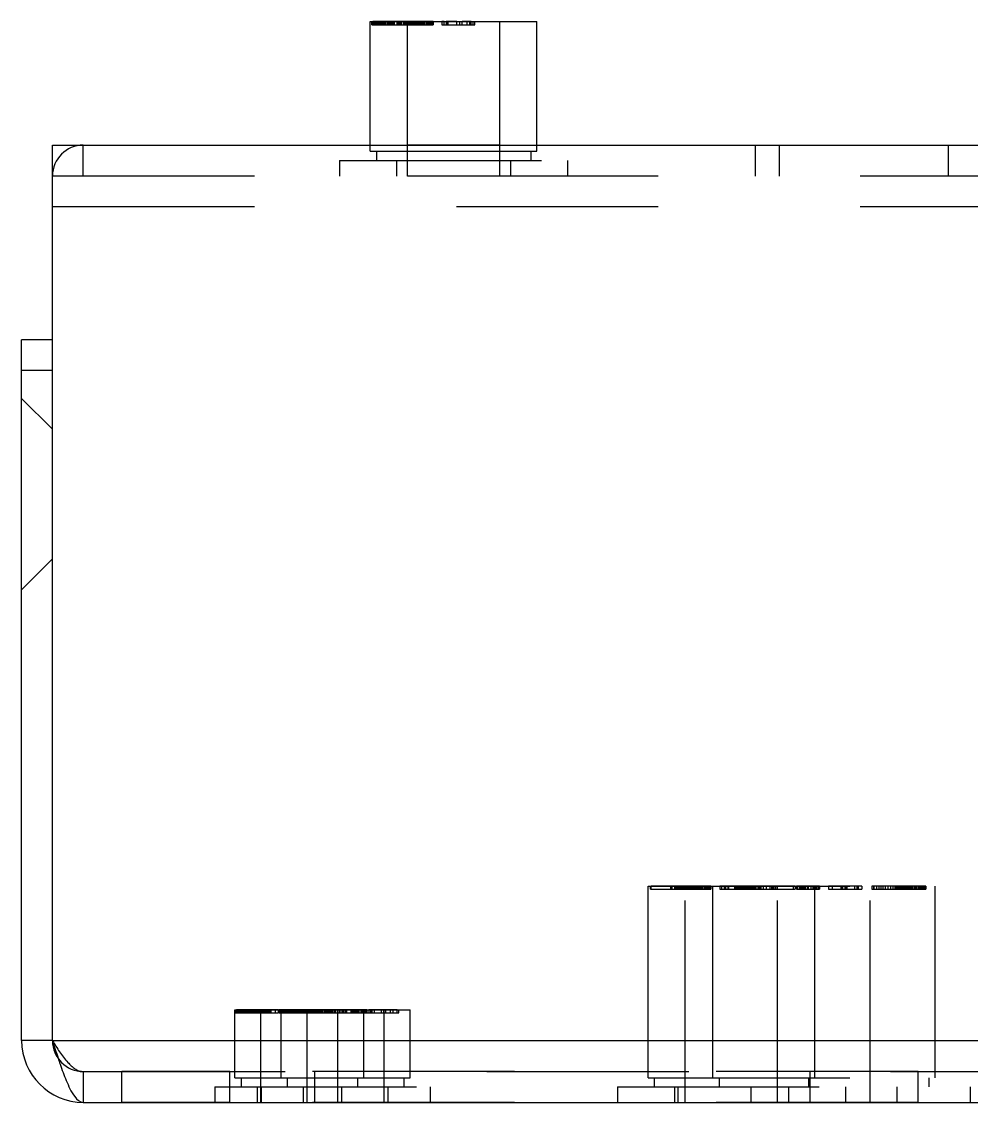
# Model space of a CAD drawing. Header units: millimetres. Extents: x 1262 to 3787, y 0 to 841.
# Drawn here: x 2748.21 to 2778.99, y 627.16 to 662.16 of the extents above; entities that cross this region are included whole.
import ezdxf

# ---------------------------------------------------------------- set-up
doc = ezdxf.new("R2010")
doc.units = ezdxf.units.MM
doc.header["$LTSCALE"] = 65.395
doc.linetypes.add('HIDDEN', pattern=[0.2, 0.1, -0.1])
doc.layers.get('0').update_dxf_attribs({"linetype": 'CONTINUOUS'})
doc.layers.add('02___PRT_ALL_AXES', color=7, linetype='CONTINUOUS')
doc.layers.add('DEFAULT_2', color=8, linetype='HIDDEN')

msp = doc.modelspace()

# ---------------------------------------------------------------- linework, layer by layer
at = {"color": 7, "linetype": 'Continuous'}
for p, q in [((2759.51, 658.158), (2759.51, 662.158)), ((2764.91, 658.158), (2764.91, 662.158)), ((2749.21, 657.158), (2749.21, 658.158)), ((2749.21, 651.858), (2748.21, 651.858)), ((2749.21, 650.858), (2748.21, 650.858)), ((2749.21, 629.158), (2748.21, 629.158))]:
    msp.add_line(p, q, dxfattribs=at)
at = {"color": 3, "linetype": 'Continuous'}
for p, q in [((2749.21, 658.158), (3161.21, 658.158)), ((2749.21, 629.158), (2749.21, 657.158)), ((2748.21, 629.158), (2748.21, 651.858)), ((2749.21, 629.158), (3161.21, 629.158)), ((2750.21, 627.158), (2951.426, 627.158))]:
    msp.add_line(p, q, dxfattribs=at)
for centre, radius, start, end in [((2750.21, 657.158), 1, 90, 180), ((2750.21, 629.158), 2, 180, 270)]:
    msp.add_arc(centre, radius, start, end, dxfattribs=at)
msp.add_open_spline([(2749.21, 629.158), (2749.27, 628.969), (2749.331, 628.779), (2749.393, 628.59)], degree=3, dxfattribs=at)
for points, knots in [([(2749.393, 628.59), (2749.415, 628.525), (2749.497, 628.282), (2749.584, 628.04), (2749.657, 627.867)], [0, 0, 0, 0, 0.267533, 1, 1, 1, 1]), ([(2749.657, 627.867), (2749.733, 627.685), (2749.843, 627.413), (2750.099, 627.158), (2750.21, 627.158)], [0, 0, 0, 0, 0.639668, 1, 1, 1, 1])]:
    msp.add_open_spline(points, degree=3, knots=knots, dxfattribs=at)
at = {"layer": '02___PRT_ALL_AXES', "color": 7, "linetype": 'Continuous'}
for p, q in [((2759.51, 658.158), (2759.51, 662.158)), ((2759.51, 662.158), (2764.91, 662.158)), ((2764.91, 658.158), (2764.91, 662.158))]:
    msp.add_line(p, q, dxfattribs=at)
at = {"layer": '02___PRT_ALL_AXES', "color": 8, "linetype": 'HIDDEN'}
for p, q in [((2760.71, 657.158), (2760.71, 662.158)), ((2763.71, 657.158), (2763.71, 662.158)), ((2759.51, 657.958), (2759.51, 658.158)), ((2763.71, 658.158), (2760.71, 658.158)), ((2764.91, 657.958), (2764.91, 658.158)), ((2763.71, 657.158), (2760.71, 657.158)), ((2768.51, 627.958), (2768.51, 634.158)), ((2768.51, 634.158), (2777.81, 634.158)), ((2769.71, 627.158), (2769.71, 634.158)), ((2770.61, 627.958), (2770.61, 634.158)), ((2772.71, 627.158), (2772.71, 634.158)), ((2773.91, 627.958), (2773.91, 634.158)), ((2775.71, 627.158), (2775.71, 634.158)), ((2777.81, 627.958), (2777.81, 634.158)), ((2755.12, 627.958), (2755.12, 630.158)), ((2755.12, 630.158), (2760.8, 630.158)), ((2755.96, 627.158), (2755.96, 630.158)), ((2756.62, 627.958), (2756.62, 630.158)), ((2757.46, 627.158), (2757.46, 630.158)), ((2758.46, 627.158), (2758.46, 630.158)), ((2759.3, 627.958), (2759.3, 630.158)), ((2759.96, 627.158), (2759.96, 630.158)), ((2760.8, 627.958), (2760.8, 630.158)), ((2751.46, 627.158), (2751.46, 628.158)), ((2754.96, 628.158), (2751.46, 628.158)), ((2754.96, 627.158), (2754.96, 628.158)), ((2777.26, 628.158), (2755.96, 628.158)), ((2757.71, 627.158), (2757.71, 628.158)), ((2773.76, 627.158), (2773.76, 628.158)), ((2777.26, 627.158), (2777.26, 628.158)), ((2754.96, 627.158), (2751.46, 627.158)), ((2777.26, 627.158), (2755.96, 627.158))]:
    msp.add_line(p, q, dxfattribs=at)
at = {"layer": 'DEFAULT_2', "color": 8, "linetype": 'HIDDEN'}
for p, q in [((2759.56, 662.158), (2759.56, 662.058)), ((2759.562, 662.158), (2759.56, 662.158)), ((2759.56, 662.058), (2761.543, 662.058)), ((2759.562, 662.058), (2759.562, 662.158)), ((2759.591, 662.058), (2759.591, 662.158)), ((2761.543, 662.158), (2759.591, 662.158)), ((2759.599, 662.158), (2759.599, 662.058)), ((2759.633, 662.158), (2759.633, 662.058)), ((2759.665, 662.158), (2759.665, 662.058)), ((2759.668, 662.158), (2759.668, 662.058)), ((2759.668, 662.158), (2759.668, 662.058)), ((2759.693, 662.158), (2759.693, 662.058)), ((2759.696, 662.158), (2759.696, 662.058)), ((2759.718, 662.158), (2759.718, 662.058)), ((2759.732, 662.158), (2759.732, 662.058)), ((2759.749, 662.158), (2759.749, 662.058)), ((2759.763, 662.158), (2759.763, 662.058)), ((2759.787, 662.158), (2759.787, 662.058)), ((2759.807, 662.158), (2759.807, 662.058)), ((2759.814, 662.158), (2759.814, 662.058)), ((2759.846, 662.158), (2759.846, 662.058)), ((2759.848, 662.158), (2759.848, 662.058)), ((2759.879, 662.158), (2759.879, 662.058)), ((2759.907, 662.158), (2759.907, 662.058)), ((2759.915, 662.158), (2759.915, 662.058)), ((2759.959, 662.158), (2759.959, 662.058)), ((2759.987, 662.158), (2759.987, 662.058)), ((2760.042, 662.158), (2760.042, 662.058)), ((2760.056, 662.158), (2760.056, 662.058)), ((2760.061, 662.158), (2760.061, 662.058)), ((2760.081, 662.158), (2760.081, 662.058)), ((2760.093, 662.158), (2760.093, 662.058)), ((2760.106, 662.158), (2760.106, 662.058)), ((2760.108, 662.158), (2760.108, 662.058)), ((2760.141, 662.158), (2760.141, 662.058)), ((2760.174, 662.158), (2760.174, 662.058)), ((2760.184, 662.158), (2760.184, 662.058)), ((2760.212, 662.158), (2760.212, 662.058)), ((2760.214, 662.158), (2760.214, 662.058)), ((2760.237, 662.158), (2760.237, 662.058)), ((2760.242, 662.158), (2760.242, 662.058)), ((2760.262, 662.158), (2760.262, 662.058)), ((2760.286, 662.158), (2760.286, 662.058)), ((2760.374, 662.158), (2760.374, 662.058)), ((2760.38, 662.158), (2760.38, 662.058)), ((2760.384, 662.158), (2760.384, 662.058)), ((2760.408, 662.158), (2760.408, 662.058)), ((2760.41, 662.158), (2760.41, 662.058)), ((2760.419, 662.158), (2760.419, 662.058)), ((2760.442, 662.158), (2760.442, 662.058)), ((2760.451, 662.158), (2760.451, 662.058)), ((2760.453, 662.158), (2760.453, 662.058)), ((2760.477, 662.158), (2760.477, 662.058)), ((2760.478, 662.158), (2760.478, 662.058)), ((2760.481, 662.158), (2760.481, 662.058)), ((2760.507, 662.158), (2760.507, 662.058)), ((2760.575, 662.158), (2760.575, 662.058)), ((2760.599, 662.158), (2760.599, 662.058)), ((2760.603, 662.158), (2760.603, 662.058)), ((2760.606, 662.158), (2760.606, 662.058)), ((2760.618, 662.158), (2760.618, 662.058)), ((2760.619, 662.158), (2760.619, 662.058)), ((2760.624, 662.158), (2760.624, 662.058)), ((2760.633, 662.158), (2760.633, 662.058)), ((2760.637, 662.158), (2760.637, 662.058)), ((2760.662, 662.158), (2760.662, 662.058)), ((2760.687, 662.158), (2760.687, 662.058)), ((2760.703, 662.158), (2760.703, 662.058)), ((2760.707, 662.158), (2760.707, 662.058)), ((2760.717, 662.158), (2760.717, 662.058)), ((2760.723, 662.158), (2760.723, 662.058)), ((2760.741, 662.158), (2760.741, 662.058)), ((2760.743, 662.058), (2760.743, 662.158)), ((2760.751, 662.158), (2760.751, 662.058)), ((2760.792, 662.158), (2760.792, 662.058)), ((2760.82, 662.158), (2760.82, 662.058)), ((2760.83, 662.158), (2760.83, 662.058)), ((2760.862, 662.158), (2760.862, 662.058)), ((2760.865, 662.158), (2760.865, 662.058)), ((2760.888, 662.158), (2760.888, 662.058)), ((2760.896, 662.058), (2760.896, 662.158)), ((2760.903, 662.158), (2760.903, 662.058)), ((2760.906, 662.158), (2760.906, 662.058)), ((2760.91, 662.158), (2760.91, 662.058)), ((2760.927, 662.158), (2760.927, 662.058)), ((2760.969, 662.158), (2760.969, 662.058)), ((2760.971, 662.158), (2760.971, 662.058)), ((2760.972, 662.158), (2760.972, 662.058)), ((2760.977, 662.158), (2760.977, 662.058)), ((2760.983, 662.158), (2760.983, 662.058)), ((2760.999, 662.158), (2760.999, 662.058)), ((2761.024, 662.158), (2761.024, 662.058)), ((2761.027, 662.158), (2761.027, 662.058)), ((2761.066, 662.158), (2761.066, 662.058)), ((2761.068, 662.158), (2761.068, 662.058)), ((2761.068, 662.158), (2761.068, 662.058)), ((2761.074, 662.158), (2761.074, 662.058)), ((2761.087, 662.158), (2761.087, 662.058)), ((2761.095, 662.158), (2761.095, 662.058)), ((2761.131, 662.158), (2761.131, 662.058)), ((2761.139, 662.158), (2761.139, 662.058)), ((2761.141, 662.158), (2761.141, 662.058)), ((2761.143, 662.158), (2761.143, 662.058)), ((2761.171, 662.158), (2761.171, 662.058)), ((2761.18, 662.158), (2761.18, 662.058)), ((2761.21, 662.158), (2761.21, 662.058)), ((2761.243, 662.158), (2761.243, 662.058)), ((2761.261, 662.158), (2761.261, 662.058)), ((2761.315, 662.158), (2761.315, 662.058)), ((2761.316, 662.158), (2761.316, 662.058)), ((2761.352, 662.158), (2761.352, 662.058)), ((2761.393, 662.158), (2761.393, 662.058)), ((2761.425, 662.158), (2761.425, 662.058)), ((2761.428, 662.158), (2761.428, 662.058)), ((2761.466, 662.158), (2761.466, 662.058)), ((2761.515, 662.158), (2761.515, 662.058)), ((2761.517, 662.158), (2761.517, 662.058)), ((2761.543, 662.158), (2761.543, 662.058)), ((2761.832, 662.158), (2761.832, 662.058)), ((2761.9, 662.158), (2761.832, 662.158)), ((2761.832, 662.058), (2762.898, 662.058)), ((2761.9, 662.058), (2761.9, 662.158)), ((2761.972, 662.158), (2761.972, 662.058)), ((2762.319, 662.158), (2761.972, 662.158)), ((2762.019, 662.158), (2762.019, 662.058)), ((2762.027, 662.058), (2762.027, 662.158)), ((2762.319, 662.058), (2762.319, 662.158)), ((2762.395, 662.158), (2762.395, 662.058)), ((2762.486, 662.058), (2762.486, 662.158)), ((2762.775, 662.158), (2762.486, 662.158)), ((2762.643, 662.158), (2762.643, 662.058)), ((2762.72, 662.158), (2762.72, 662.058)), ((2762.775, 662.058), (2762.775, 662.158)), ((2762.83, 662.158), (2762.83, 662.058)), ((2762.898, 662.058), (2762.898, 662.158)), ((2750.21, 657.158), (2750.21, 658.158)), ((2759.51, 657.958), (2759.51, 658.158)), ((2764.91, 657.958), (2764.91, 658.158)), ((2771.987, 657.158), (2771.987, 658.158)), ((2772.77, 657.158), (2772.77, 658.158)), ((2778.25, 657.158), (2778.25, 658.158)), ((2758.515, 657.658), (2758.515, 657.158)), ((2758.515, 657.658), (2765.905, 657.658)), ((2759.51, 657.958), (2764.91, 657.958)), ((2759.71, 657.958), (2759.71, 657.658)), ((2760.362, 657.658), (2760.362, 657.158)), ((2764.057, 657.658), (2764.057, 657.158)), ((2764.71, 657.958), (2764.71, 657.658)), ((2765.905, 657.658), (2765.905, 657.158)), ((3161.21, 657.158), (2749.21, 657.158)), ((3161.21, 656.158), (2749.21, 656.158)), ((2749.21, 648.958), (2748.21, 649.958)), ((2749.21, 644.758), (2748.21, 643.758)), ((2768.51, 627.958), (2768.51, 634.158)), ((2768.585, 634.058), (2768.585, 634.158)), ((2768.585, 634.058), (2770.543, 634.058)), ((2768.616, 634.058), (2768.616, 634.158)), ((2770.543, 634.158), (2768.616, 634.158)), ((2769.237, 634.158), (2769.237, 634.058)), ((2769.242, 634.158), (2769.242, 634.058)), ((2769.262, 634.158), (2769.262, 634.058)), ((2769.286, 634.158), (2769.286, 634.058)), ((2769.365, 634.158), (2769.365, 634.058)), ((2769.38, 634.158), (2769.38, 634.058)), ((2769.384, 634.158), (2769.384, 634.058)), ((2769.393, 634.158), (2769.393, 634.058)), ((2769.408, 634.158), (2769.408, 634.058)), ((2769.41, 634.158), (2769.41, 634.058)), ((2769.419, 634.158), (2769.419, 634.058)), ((2769.442, 634.158), (2769.442, 634.058)), ((2769.451, 634.158), (2769.451, 634.058)), ((2769.453, 634.158), (2769.453, 634.058)), ((2769.469, 634.158), (2769.469, 634.058)), ((2769.477, 634.158), (2769.477, 634.058)), ((2769.481, 634.158), (2769.481, 634.058)), ((2769.529, 634.158), (2769.529, 634.058)), ((2769.575, 634.158), (2769.575, 634.058)), ((2769.599, 634.158), (2769.599, 634.058)), ((2769.603, 634.158), (2769.603, 634.058)), ((2769.606, 634.158), (2769.606, 634.058)), ((2769.618, 634.158), (2769.618, 634.058)), ((2769.619, 634.158), (2769.619, 634.058)), ((2769.624, 634.158), (2769.624, 634.058)), ((2769.633, 634.158), (2769.633, 634.058)), ((2769.637, 634.158), (2769.637, 634.058)), ((2769.662, 634.158), (2769.662, 634.058)), ((2769.687, 634.158), (2769.687, 634.058)), ((2769.703, 634.158), (2769.703, 634.058)), ((2769.707, 634.158), (2769.707, 634.058)), ((2769.717, 634.158), (2769.717, 634.058)), ((2769.723, 634.158), (2769.723, 634.058)), ((2769.741, 634.158), (2769.741, 634.058)), ((2769.743, 634.058), (2769.743, 634.158)), ((2769.751, 634.158), (2769.751, 634.058)), ((2769.792, 634.158), (2769.792, 634.058)), ((2769.82, 634.158), (2769.82, 634.058)), ((2769.83, 634.158), (2769.83, 634.058)), ((2769.862, 634.158), (2769.862, 634.058)), ((2769.865, 634.158), (2769.865, 634.058)), ((2769.888, 634.158), (2769.888, 634.058)), ((2769.896, 634.058), (2769.896, 634.158)), ((2769.903, 634.158), (2769.903, 634.058)), ((2769.906, 634.158), (2769.906, 634.058)), ((2769.91, 634.158), (2769.91, 634.058)), ((2769.927, 634.158), (2769.927, 634.058)), ((2769.969, 634.158), (2769.969, 634.058)), ((2769.971, 634.158), (2769.971, 634.058)), ((2769.972, 634.158), (2769.972, 634.058)), ((2769.977, 634.158), (2769.977, 634.058)), ((2769.983, 634.158), (2769.983, 634.058)), ((2769.999, 634.158), (2769.999, 634.058)), ((2770.024, 634.158), (2770.024, 634.058)), ((2770.027, 634.158), (2770.027, 634.058)), ((2770.066, 634.158), (2770.066, 634.058)), ((2770.068, 634.158), (2770.068, 634.058)), ((2770.068, 634.158), (2770.068, 634.058)), ((2770.074, 634.158), (2770.074, 634.058)), ((2770.087, 634.158), (2770.087, 634.058)), ((2770.095, 634.158), (2770.095, 634.058)), ((2770.131, 634.158), (2770.131, 634.058)), ((2770.139, 634.158), (2770.139, 634.058)), ((2770.141, 634.158), (2770.141, 634.058)), ((2770.143, 634.158), (2770.143, 634.058)), ((2770.171, 634.158), (2770.171, 634.058)), ((2770.18, 634.158), (2770.18, 634.058)), ((2770.21, 634.158), (2770.21, 634.058)), ((2770.243, 634.158), (2770.243, 634.058)), ((2770.261, 634.158), (2770.261, 634.058)), ((2770.315, 634.158), (2770.315, 634.058)), ((2770.316, 634.158), (2770.316, 634.058)), ((2770.352, 634.158), (2770.352, 634.058)), ((2770.393, 634.158), (2770.393, 634.058)), ((2770.425, 634.158), (2770.425, 634.058)), ((2770.428, 634.158), (2770.428, 634.058)), ((2770.466, 634.158), (2770.466, 634.058)), ((2770.515, 634.158), (2770.515, 634.058)), ((2770.517, 634.158), (2770.517, 634.058)), ((2770.543, 634.158), (2770.543, 634.058)), ((2770.61, 627.958), (2770.61, 634.158)), ((2770.832, 634.158), (2770.832, 634.058)), ((2773.275, 634.158), (2770.832, 634.158)), ((2770.832, 634.058), (2773.275, 634.058)), ((2770.893, 634.158), (2770.893, 634.058)), ((2770.9, 634.058), (2770.9, 634.158)), ((2770.972, 634.158), (2770.972, 634.058)), ((2770.998, 634.158), (2770.998, 634.058)), ((2771.015, 634.158), (2771.015, 634.058)), ((2771.019, 634.158), (2771.019, 634.058)), ((2771.027, 634.058), (2771.027, 634.158)), ((2771.092, 634.158), (2771.092, 634.058)), ((2771.12, 634.158), (2771.12, 634.058)), ((2771.319, 634.058), (2771.319, 634.158)), ((2771.354, 634.158), (2771.354, 634.058)), ((2771.364, 634.158), (2771.364, 634.058)), ((2771.38, 634.158), (2771.38, 634.058)), ((2771.395, 634.158), (2771.395, 634.058)), ((2771.403, 634.158), (2771.403, 634.058)), ((2771.428, 634.158), (2771.428, 634.058)), ((2771.47, 634.158), (2771.47, 634.058)), ((2771.482, 634.158), (2771.482, 634.058)), ((2771.484, 634.158), (2771.484, 634.058)), ((2771.486, 634.058), (2771.486, 634.158)), ((2771.506, 634.158), (2771.506, 634.058)), ((2771.51, 634.158), (2771.51, 634.058)), ((2771.514, 634.158), (2771.514, 634.058)), ((2771.526, 634.158), (2771.526, 634.058)), ((2771.55, 634.158), (2771.55, 634.058)), ((2771.574, 634.158), (2771.574, 634.058)), ((2771.607, 634.158), (2771.607, 634.058)), ((2771.627, 634.158), (2771.627, 634.058)), ((2771.643, 634.158), (2771.643, 634.058)), ((2771.649, 634.158), (2771.649, 634.058)), ((2771.669, 634.158), (2771.669, 634.058)), ((2771.677, 634.158), (2771.677, 634.058)), ((2771.716, 634.158), (2771.716, 634.058)), ((2771.72, 634.158), (2771.72, 634.058)), ((2771.736, 634.158), (2771.736, 634.058)), ((2771.739, 634.158), (2771.739, 634.058)), ((2771.75, 634.158), (2771.75, 634.058)), ((2771.767, 634.158), (2771.767, 634.058)), ((2771.773, 634.158), (2771.773, 634.058)), ((2771.775, 634.058), (2771.775, 634.158)), ((2771.791, 634.158), (2771.791, 634.058)), ((2771.806, 634.158), (2771.806, 634.058)), ((2771.829, 634.158), (2771.829, 634.058)), ((2771.83, 634.158), (2771.83, 634.058)), ((2771.833, 634.158), (2771.833, 634.058)), ((2771.838, 634.158), (2771.838, 634.058)), ((2771.841, 634.158), (2771.841, 634.058)), ((2771.842, 634.158), (2771.842, 634.058)), ((2771.848, 634.158), (2771.848, 634.058)), ((2771.873, 634.158), (2771.873, 634.058)), ((2771.889, 634.158), (2771.889, 634.058)), ((2771.898, 634.058), (2771.898, 634.158)), ((2771.918, 634.158), (2771.918, 634.058)), ((2771.924, 634.158), (2771.924, 634.058)), ((2771.93, 634.158), (2771.93, 634.058)), ((2771.944, 634.158), (2771.944, 634.058)), ((2771.946, 634.158), (2771.946, 634.058)), ((2771.967, 634.158), (2771.967, 634.058)), ((2772, 634.158), (2772, 634.058)), ((2772.07, 634.158), (2772.07, 634.058)), ((2772.084, 634.158), (2772.084, 634.058)), ((2772.133, 634.158), (2772.133, 634.058)), ((2772.165, 634.158), (2772.165, 634.058)), ((2772.24, 634.158), (2772.24, 634.058)), ((2772.339, 634.158), (2772.339, 634.058)), ((2772.452, 634.158), (2772.452, 634.058)), ((2772.514, 634.158), (2772.514, 634.058)), ((2772.557, 634.158), (2772.557, 634.058)), ((2772.588, 634.158), (2772.588, 634.058)), ((2772.645, 634.158), (2772.645, 634.058)), ((2772.693, 634.158), (2772.693, 634.058)), ((2773.217, 634.158), (2773.217, 634.058)), ((2773.275, 634.158), (2773.275, 634.058)), ((2773.323, 634.158), (2773.323, 634.058)), ((2774.061, 634.158), (2773.323, 634.158)), ((2773.323, 634.058), (2774.061, 634.058)), ((2773.325, 634.158), (2773.325, 634.058)), ((2773.351, 634.158), (2773.351, 634.058)), ((2773.418, 634.158), (2773.418, 634.058)), ((2773.438, 634.158), (2773.438, 634.058)), ((2773.446, 634.158), (2773.446, 634.058)), ((2773.452, 634.158), (2773.452, 634.058)), ((2773.481, 634.158), (2773.481, 634.058)), ((2773.493, 634.158), (2773.493, 634.058)), ((2773.536, 634.158), (2773.536, 634.058)), ((2773.561, 634.158), (2773.561, 634.058)), ((2773.592, 634.158), (2773.592, 634.058)), ((2773.614, 634.158), (2773.614, 634.058)), ((2773.674, 634.158), (2773.674, 634.058)), ((2773.696, 634.158), (2773.696, 634.058)), ((2773.78, 634.158), (2773.78, 634.058)), ((2773.782, 634.158), (2773.782, 634.058)), ((2773.851, 634.158), (2773.851, 634.058)), ((2773.869, 634.158), (2773.869, 634.058)), ((2773.903, 634.158), (2773.903, 634.058)), ((2773.91, 627.958), (2773.91, 634.158)), ((2773.938, 634.158), (2773.938, 634.058)), ((2773.966, 634.158), (2773.966, 634.058)), ((2774.022, 634.158), (2774.022, 634.058)), ((2774.061, 634.158), (2774.061, 634.058)), ((2774.358, 634.158), (2774.358, 634.058)), ((2775.433, 634.158), (2774.358, 634.158)), ((2774.358, 634.058), (2775.433, 634.058)), ((2774.478, 634.158), (2774.478, 634.058)), ((2774.759, 634.158), (2774.759, 634.058)), ((2774.792, 634.158), (2774.792, 634.058)), ((2774.808, 634.158), (2774.808, 634.058)), ((2774.891, 634.158), (2774.891, 634.058)), ((2774.919, 634.158), (2774.919, 634.058)), ((2774.952, 634.158), (2774.952, 634.058)), ((2775.2, 634.158), (2775.2, 634.058)), ((2775.273, 634.158), (2775.273, 634.058)), ((2775.289, 634.158), (2775.289, 634.058)), ((2775.32, 634.158), (2775.32, 634.058)), ((2775.433, 634.158), (2775.433, 634.058)), ((2775.757, 634.158), (2775.757, 634.058)), ((2777.51, 634.158), (2775.757, 634.158)), ((2775.757, 634.058), (2777.51, 634.058)), ((2775.819, 634.158), (2775.819, 634.058)), ((2775.828, 634.158), (2775.828, 634.058)), ((2775.913, 634.158), (2775.913, 634.058)), ((2775.988, 634.158), (2775.988, 634.058)), ((2775.994, 634.158), (2775.994, 634.058)), ((2776.056, 634.158), (2776.056, 634.058)), ((2776.121, 634.158), (2776.121, 634.058)), ((2776.196, 634.158), (2776.196, 634.058)), ((2776.277, 634.158), (2776.277, 634.058)), ((2776.362, 634.158), (2776.362, 634.058)), ((2776.366, 634.158), (2776.366, 634.058)), ((2776.444, 634.158), (2776.444, 634.058)), ((2776.507, 634.158), (2776.507, 634.058)), ((2776.509, 634.158), (2776.509, 634.058)), ((2776.519, 634.158), (2776.519, 634.058)), ((2776.522, 634.158), (2776.522, 634.058)), ((2776.536, 634.158), (2776.536, 634.058)), ((2776.561, 634.158), (2776.561, 634.058)), ((2776.582, 634.158), (2776.582, 634.058)), ((2776.612, 634.158), (2776.612, 634.058)), ((2776.616, 634.158), (2776.616, 634.058)), ((2776.629, 634.158), (2776.629, 634.058)), ((2776.642, 634.158), (2776.642, 634.058)), ((2776.642, 634.158), (2776.642, 634.058)), ((2776.649, 634.158), (2776.649, 634.058)), ((2776.653, 634.158), (2776.653, 634.058)), ((2776.663, 634.158), (2776.663, 634.058)), ((2776.664, 634.158), (2776.664, 634.058)), ((2776.665, 634.158), (2776.665, 634.058)), ((2776.669, 634.158), (2776.669, 634.058)), ((2776.671, 634.158), (2776.671, 634.058)), ((2776.687, 634.158), (2776.687, 634.058)), ((2776.726, 634.158), (2776.726, 634.058)), ((2776.731, 634.158), (2776.731, 634.058)), ((2776.739, 634.158), (2776.739, 634.058)), ((2776.752, 634.158), (2776.752, 634.058)), ((2776.757, 634.158), (2776.757, 634.058)), ((2776.766, 634.158), (2776.766, 634.058)), ((2776.769, 634.158), (2776.769, 634.058)), ((2776.773, 634.158), (2776.773, 634.058)), ((2776.788, 634.158), (2776.788, 634.058)), ((2776.803, 634.158), (2776.803, 634.058)), ((2776.828, 634.158), (2776.828, 634.058)), ((2776.843, 634.158), (2776.843, 634.058)), ((2776.854, 634.158), (2776.854, 634.058)), ((2776.86, 634.158), (2776.86, 634.058)), ((2776.868, 634.158), (2776.868, 634.058)), ((2776.879, 634.158), (2776.879, 634.058)), ((2776.883, 634.158), (2776.883, 634.058)), ((2776.904, 634.158), (2776.904, 634.058)), ((2776.905, 634.158), (2776.905, 634.058)), ((2776.92, 634.158), (2776.92, 634.058)), ((2776.932, 634.158), (2776.932, 634.058)), ((2776.952, 634.158), (2776.952, 634.058)), ((2776.953, 634.158), (2776.953, 634.058)), ((2776.956, 634.158), (2776.956, 634.058)), ((2776.987, 634.158), (2776.987, 634.058)), ((2777.006, 634.158), (2777.006, 634.058)), ((2777.008, 634.158), (2777.008, 634.058)), ((2777.018, 634.158), (2777.018, 634.058)), ((2777.022, 634.158), (2777.022, 634.058)), ((2777.025, 634.158), (2777.025, 634.058)), ((2777.037, 634.158), (2777.037, 634.058)), ((2777.039, 634.158), (2777.039, 634.058)), ((2777.041, 634.158), (2777.041, 634.058)), ((2777.053, 634.158), (2777.053, 634.058)), ((2777.087, 634.158), (2777.087, 634.058)), ((2777.088, 634.158), (2777.088, 634.058)), ((2777.093, 634.158), (2777.093, 634.058)), ((2777.14, 634.158), (2777.14, 634.058)), ((2777.172, 634.158), (2777.172, 634.058)), ((2777.176, 634.158), (2777.176, 634.058)), ((2777.204, 634.158), (2777.204, 634.058)), ((2777.257, 634.158), (2777.257, 634.058)), ((2777.261, 634.158), (2777.261, 634.058)), ((2777.271, 634.158), (2777.271, 634.058)), ((2777.285, 634.158), (2777.285, 634.058)), ((2777.289, 634.158), (2777.289, 634.058)), ((2777.305, 634.158), (2777.305, 634.058)), ((2777.321, 634.158), (2777.321, 634.058)), ((2777.326, 634.158), (2777.326, 634.058)), ((2777.349, 634.158), (2777.349, 634.058)), ((2777.352, 634.158), (2777.352, 634.058)), ((2777.367, 634.158), (2777.367, 634.058)), ((2777.372, 634.158), (2777.372, 634.058)), ((2777.387, 634.158), (2777.387, 634.058)), ((2777.387, 634.158), (2777.387, 634.058)), ((2777.398, 634.158), (2777.398, 634.058)), ((2777.403, 634.158), (2777.403, 634.058)), ((2777.414, 634.158), (2777.414, 634.058)), ((2777.432, 634.158), (2777.432, 634.058)), ((2777.436, 634.158), (2777.436, 634.058)), ((2777.454, 634.158), (2777.454, 634.058)), ((2777.478, 634.158), (2777.478, 634.058)), ((2777.493, 634.158), (2777.493, 634.058)), ((2777.503, 634.158), (2777.503, 634.058)), ((2777.51, 634.158), (2777.51, 634.058)), ((2777.81, 627.958), (2777.81, 634.158)), ((2755.12, 627.958), (2755.12, 630.158)), ((2755.146, 630.158), (2755.146, 630.058)), ((2755.146, 630.058), (2756.528, 630.058)), ((2755.15, 630.158), (2755.15, 630.058)), ((2755.168, 630.158), (2755.168, 630.058)), ((2755.17, 630.058), (2755.17, 630.158)), ((2756.528, 630.158), (2755.17, 630.158)), ((2755.189, 630.158), (2755.189, 630.058)), ((2755.194, 630.158), (2755.194, 630.058)), ((2755.222, 630.158), (2755.222, 630.058)), ((2755.223, 630.158), (2755.223, 630.058)), ((2755.228, 630.158), (2755.228, 630.058)), ((2755.232, 630.158), (2755.232, 630.058)), ((2755.234, 630.158), (2755.234, 630.058)), ((2755.238, 630.158), (2755.238, 630.058)), ((2755.256, 630.158), (2755.256, 630.058)), ((2755.267, 630.158), (2755.267, 630.058)), ((2755.269, 630.158), (2755.269, 630.058)), ((2755.271, 630.158), (2755.271, 630.058)), ((2755.282, 630.158), (2755.282, 630.058)), ((2755.287, 630.158), (2755.287, 630.058)), ((2755.321, 630.158), (2755.321, 630.058)), ((2755.322, 630.158), (2755.322, 630.058)), ((2755.327, 630.158), (2755.327, 630.058)), ((2755.341, 630.158), (2755.341, 630.058)), ((2755.354, 630.158), (2755.354, 630.058)), ((2755.367, 630.158), (2755.367, 630.058)), ((2755.388, 630.158), (2755.388, 630.058)), ((2755.405, 630.158), (2755.405, 630.058)), ((2755.438, 630.158), (2755.438, 630.058)), ((2755.442, 630.158), (2755.442, 630.058)), ((2755.473, 630.158), (2755.473, 630.058)), ((2755.481, 630.158), (2755.481, 630.058)), ((2755.484, 630.158), (2755.484, 630.058)), ((2755.514, 630.158), (2755.514, 630.058)), ((2755.532, 630.158), (2755.532, 630.058)), ((2755.543, 630.158), (2755.543, 630.058)), ((2755.545, 630.158), (2755.545, 630.058)), ((2755.552, 630.158), (2755.552, 630.058)), ((2755.569, 630.158), (2755.569, 630.058)), ((2755.584, 630.158), (2755.584, 630.058)), ((2755.59, 630.158), (2755.59, 630.058)), ((2755.595, 630.158), (2755.595, 630.058)), ((2755.608, 630.158), (2755.608, 630.058)), ((2755.61, 630.158), (2755.61, 630.058)), ((2755.622, 630.158), (2755.622, 630.058)), ((2755.637, 630.158), (2755.637, 630.058)), ((2755.651, 630.158), (2755.651, 630.058)), ((2755.673, 630.158), (2755.673, 630.058)), ((2755.685, 630.158), (2755.685, 630.058)), ((2755.693, 630.158), (2755.693, 630.058)), ((2755.698, 630.158), (2755.698, 630.058)), ((2755.7, 630.158), (2755.7, 630.058)), ((2755.711, 630.158), (2755.711, 630.058)), ((2755.717, 630.158), (2755.717, 630.058)), ((2755.726, 630.158), (2755.726, 630.058)), ((2755.73, 630.158), (2755.73, 630.058)), ((2755.737, 630.158), (2755.737, 630.058)), ((2755.738, 630.158), (2755.738, 630.058)), ((2755.744, 630.158), (2755.744, 630.058)), ((2755.751, 630.158), (2755.751, 630.058)), ((2755.755, 630.158), (2755.755, 630.058)), ((2755.764, 630.158), (2755.764, 630.058)), ((2755.766, 630.158), (2755.766, 630.058)), ((2755.768, 630.158), (2755.768, 630.058)), ((2755.772, 630.158), (2755.772, 630.058)), ((2755.776, 630.158), (2755.776, 630.058)), ((2755.777, 630.158), (2755.777, 630.058)), ((2755.786, 630.158), (2755.786, 630.058)), ((2755.8, 630.158), (2755.8, 630.058)), ((2755.801, 630.158), (2755.801, 630.058)), ((2755.808, 630.158), (2755.808, 630.058)), ((2755.827, 630.158), (2755.827, 630.058)), ((2755.834, 630.158), (2755.834, 630.058)), ((2755.839, 630.158), (2755.839, 630.058)), ((2755.842, 630.158), (2755.842, 630.058)), ((2755.842, 630.158), (2755.842, 630.058)), ((2755.844, 630.158), (2755.844, 630.058)), ((2755.845, 630.058), (2755.845, 630.158)), ((2755.847, 630.158), (2755.847, 630.058)), ((2755.847, 630.158), (2755.847, 630.058)), ((2755.85, 630.158), (2755.85, 630.058)), ((2755.852, 630.158), (2755.852, 630.058)), ((2755.853, 630.158), (2755.853, 630.058)), ((2755.858, 630.158), (2755.858, 630.058)), ((2755.867, 630.158), (2755.867, 630.058)), ((2755.886, 630.158), (2755.886, 630.058)), ((2755.894, 630.158), (2755.894, 630.058)), ((2755.909, 630.158), (2755.909, 630.058)), ((2755.916, 630.058), (2755.916, 630.158)), ((2755.925, 630.158), (2755.925, 630.058)), ((2755.961, 630.158), (2755.961, 630.058)), ((2755.976, 630.158), (2755.976, 630.058)), ((2755.98, 630.158), (2755.98, 630.058)), ((2755.98, 630.158), (2755.98, 630.058)), ((2756.016, 630.158), (2756.016, 630.058)), ((2756.029, 630.158), (2756.029, 630.058)), ((2756.065, 630.158), (2756.065, 630.058)), ((2756.065, 630.158), (2756.065, 630.058)), ((2756.069, 630.158), (2756.069, 630.058)), ((2756.083, 630.158), (2756.083, 630.058)), ((2756.098, 630.158), (2756.098, 630.058)), ((2756.129, 630.158), (2756.129, 630.058)), ((2756.131, 630.158), (2756.131, 630.058)), ((2756.136, 630.158), (2756.136, 630.058)), ((2756.146, 630.158), (2756.146, 630.058)), ((2756.151, 630.158), (2756.151, 630.058)), ((2756.187, 630.158), (2756.187, 630.058)), ((2756.197, 630.158), (2756.197, 630.058)), ((2756.198, 630.158), (2756.198, 630.058)), ((2756.203, 630.158), (2756.203, 630.058)), ((2756.245, 630.158), (2756.245, 630.058)), ((2756.273, 630.158), (2756.273, 630.058)), ((2756.282, 630.158), (2756.282, 630.058)), ((2756.425, 630.158), (2756.425, 630.058)), ((2756.528, 630.158), (2756.528, 630.058)), ((2756.543, 630.158), (2756.543, 630.058)), ((2759.399, 630.158), (2756.543, 630.158)), ((2756.543, 630.058), (2760.432, 630.058)), ((2756.544, 630.158), (2756.544, 630.058)), ((2756.559, 630.158), (2756.559, 630.058)), ((2756.59, 630.158), (2756.59, 630.058)), ((2756.604, 630.158), (2756.604, 630.058)), ((2756.62, 630.158), (2756.62, 630.058)), ((2756.62, 627.958), (2756.62, 630.158)), ((2756.63, 630.158), (2756.63, 630.058)), ((2756.632, 630.158), (2756.632, 630.058)), ((2756.646, 630.158), (2756.646, 630.058)), ((2756.65, 630.158), (2756.65, 630.058)), ((2756.651, 630.158), (2756.651, 630.058)), ((2756.655, 630.158), (2756.655, 630.058)), ((2756.66, 630.158), (2756.66, 630.058)), ((2756.668, 630.158), (2756.668, 630.058)), ((2756.67, 630.058), (2756.67, 630.158)), ((2756.676, 630.158), (2756.676, 630.058)), ((2756.688, 630.158), (2756.688, 630.058)), ((2756.689, 630.158), (2756.689, 630.058)), ((2756.694, 630.158), (2756.694, 630.058)), ((2756.702, 630.158), (2756.702, 630.058)), ((2756.719, 630.058), (2756.719, 630.158)), ((2756.722, 630.158), (2756.722, 630.058)), ((2756.723, 630.158), (2756.723, 630.058)), ((2756.728, 630.158), (2756.728, 630.058)), ((2756.73, 630.158), (2756.73, 630.058)), ((2756.732, 630.158), (2756.732, 630.058)), ((2756.734, 630.158), (2756.734, 630.058)), ((2756.738, 630.158), (2756.738, 630.058)), ((2756.74, 630.158), (2756.74, 630.058)), ((2756.742, 630.158), (2756.742, 630.058)), ((2756.756, 630.158), (2756.756, 630.058)), ((2756.767, 630.158), (2756.767, 630.058)), ((2756.769, 630.158), (2756.769, 630.058)), ((2756.771, 630.158), (2756.771, 630.058)), ((2756.782, 630.158), (2756.782, 630.058)), ((2756.787, 630.158), (2756.787, 630.058)), ((2756.789, 630.158), (2756.789, 630.058)), ((2756.793, 630.158), (2756.793, 630.058)), ((2756.821, 630.158), (2756.821, 630.058)), ((2756.822, 630.158), (2756.822, 630.058)), ((2756.827, 630.158), (2756.827, 630.058)), ((2756.841, 630.158), (2756.841, 630.058)), ((2756.849, 630.158), (2756.849, 630.058)), ((2756.854, 630.158), (2756.854, 630.058)), ((2756.867, 630.158), (2756.867, 630.058)), ((2756.888, 630.158), (2756.888, 630.058)), ((2756.905, 630.158), (2756.905, 630.058)), ((2756.938, 630.158), (2756.938, 630.058)), ((2756.942, 630.158), (2756.942, 630.058)), ((2756.973, 630.158), (2756.973, 630.058)), ((2756.981, 630.158), (2756.981, 630.058)), ((2756.984, 630.158), (2756.984, 630.058)), ((2756.999, 630.158), (2756.999, 630.058)), ((2757.014, 630.158), (2757.014, 630.058)), ((2757.032, 630.158), (2757.032, 630.058)), ((2757.043, 630.158), (2757.043, 630.058)), ((2757.045, 630.158), (2757.045, 630.058)), ((2757.052, 630.158), (2757.052, 630.058)), ((2757.069, 630.158), (2757.069, 630.058)), ((2757.07, 630.058), (2757.07, 630.158)), ((2757.084, 630.158), (2757.084, 630.058)), ((2757.09, 630.158), (2757.09, 630.058)), ((2757.095, 630.158), (2757.095, 630.058)), ((2757.106, 630.158), (2757.106, 630.058)), ((2757.108, 630.158), (2757.108, 630.058)), ((2757.11, 630.158), (2757.11, 630.058)), ((2757.122, 630.158), (2757.122, 630.058)), ((2757.137, 630.158), (2757.137, 630.058)), ((2757.151, 630.158), (2757.151, 630.058)), ((2757.173, 630.158), (2757.173, 630.058)), ((2757.185, 630.158), (2757.185, 630.058)), ((2757.193, 630.158), (2757.193, 630.058)), ((2757.198, 630.158), (2757.198, 630.058)), ((2757.2, 630.158), (2757.2, 630.058)), ((2757.21, 630.158), (2757.21, 630.058)), ((2757.211, 630.158), (2757.211, 630.058)), ((2757.217, 630.158), (2757.217, 630.058)), ((2757.226, 630.158), (2757.226, 630.058)), ((2757.23, 630.158), (2757.23, 630.058)), ((2757.237, 630.158), (2757.237, 630.058)), ((2757.238, 630.158), (2757.238, 630.058)), ((2757.244, 630.158), (2757.244, 630.058)), ((2757.251, 630.158), (2757.251, 630.058)), ((2757.255, 630.158), (2757.255, 630.058)), ((2757.264, 630.158), (2757.264, 630.058)), ((2757.266, 630.158), (2757.266, 630.058)), ((2757.268, 630.158), (2757.268, 630.058)), ((2757.272, 630.158), (2757.272, 630.058)), ((2757.276, 630.158), (2757.276, 630.058)), ((2757.277, 630.158), (2757.277, 630.058)), ((2757.286, 630.158), (2757.286, 630.058)), ((2757.3, 630.158), (2757.3, 630.058)), ((2757.301, 630.158), (2757.301, 630.058)), ((2757.308, 630.158), (2757.308, 630.058)), ((2757.327, 630.158), (2757.327, 630.058)), ((2757.334, 630.158), (2757.334, 630.058)), ((2757.339, 630.158), (2757.339, 630.058)), ((2757.342, 630.158), (2757.342, 630.058)), ((2757.342, 630.158), (2757.342, 630.058)), ((2757.344, 630.158), (2757.344, 630.058)), ((2757.345, 630.058), (2757.345, 630.158)), ((2757.347, 630.158), (2757.347, 630.058)), ((2757.347, 630.158), (2757.347, 630.058)), ((2757.35, 630.158), (2757.35, 630.058)), ((2757.352, 630.158), (2757.352, 630.058)), ((2757.353, 630.158), (2757.353, 630.058)), ((2757.358, 630.158), (2757.358, 630.058)), ((2757.367, 630.158), (2757.367, 630.058)), ((2757.378, 630.158), (2757.378, 630.058)), ((2757.38, 630.158), (2757.38, 630.058)), ((2757.386, 630.158), (2757.386, 630.058)), ((2757.388, 630.158), (2757.388, 630.058)), ((2757.394, 630.158), (2757.394, 630.058)), ((2757.409, 630.158), (2757.409, 630.058)), ((2757.416, 630.058), (2757.416, 630.158)), ((2757.418, 630.158), (2757.418, 630.058)), ((2757.419, 630.158), (2757.419, 630.058)), ((2757.425, 630.158), (2757.425, 630.058)), ((2757.459, 630.158), (2757.459, 630.058)), ((2757.461, 630.158), (2757.461, 630.058)), ((2757.465, 630.158), (2757.465, 630.058)), ((2757.466, 630.158), (2757.466, 630.058)), ((2757.473, 630.158), (2757.473, 630.058)), ((2757.476, 630.158), (2757.476, 630.058)), ((2757.48, 630.158), (2757.48, 630.058)), ((2757.48, 630.158), (2757.48, 630.058)), ((2757.506, 630.158), (2757.506, 630.058)), ((2757.514, 630.158), (2757.514, 630.058)), ((2757.516, 630.158), (2757.516, 630.058)), ((2757.517, 630.158), (2757.517, 630.058)), ((2757.522, 630.058), (2757.522, 630.158)), ((2757.529, 630.158), (2757.529, 630.058)), ((2757.546, 630.158), (2757.546, 630.058)), ((2757.565, 630.158), (2757.565, 630.058)), ((2757.565, 630.158), (2757.565, 630.058)), ((2757.569, 630.158), (2757.569, 630.058)), ((2757.581, 630.158), (2757.581, 630.058)), ((2757.583, 630.158), (2757.583, 630.058)), ((2757.598, 630.158), (2757.598, 630.058)), ((2757.602, 630.158), (2757.602, 630.058)), ((2757.629, 630.158), (2757.629, 630.058)), ((2757.631, 630.158), (2757.631, 630.058)), ((2757.636, 630.158), (2757.636, 630.058)), ((2757.637, 630.158), (2757.637, 630.058)), ((2757.646, 630.158), (2757.646, 630.058)), ((2757.651, 630.158), (2757.651, 630.058)), ((2757.687, 630.158), (2757.687, 630.058)), ((2757.697, 630.158), (2757.697, 630.058)), ((2757.698, 630.158), (2757.698, 630.058)), ((2757.703, 630.158), (2757.703, 630.058)), ((2757.705, 630.158), (2757.705, 630.058)), ((2757.711, 630.158), (2757.711, 630.058)), ((2757.745, 630.158), (2757.745, 630.058)), ((2757.761, 630.158), (2757.761, 630.058)), ((2757.769, 630.158), (2757.769, 630.058)), ((2757.773, 630.158), (2757.773, 630.058)), ((2757.782, 630.158), (2757.782, 630.058)), ((2757.801, 630.158), (2757.801, 630.058)), ((2757.841, 630.158), (2757.841, 630.058)), ((2757.871, 630.158), (2757.871, 630.058)), ((2757.899, 630.158), (2757.899, 630.058)), ((2757.925, 630.158), (2757.925, 630.058)), ((2757.964, 630.158), (2757.964, 630.058)), ((2758.011, 630.158), (2758.011, 630.058)), ((2758.027, 630.058), (2758.027, 630.158)), ((2758.028, 630.158), (2758.028, 630.058)), ((2758.043, 630.158), (2758.043, 630.058)), ((2758.044, 630.158), (2758.044, 630.058)), ((2758.055, 630.158), (2758.055, 630.058)), ((2758.059, 630.158), (2758.059, 630.058)), ((2758.09, 630.158), (2758.09, 630.058)), ((2758.104, 630.158), (2758.104, 630.058)), ((2758.12, 630.158), (2758.12, 630.058)), ((2758.13, 630.158), (2758.13, 630.058)), ((2758.131, 630.158), (2758.131, 630.058)), ((2758.132, 630.158), (2758.132, 630.058)), ((2758.151, 630.158), (2758.151, 630.058)), ((2758.155, 630.158), (2758.155, 630.058)), ((2758.16, 630.158), (2758.16, 630.058)), ((2758.176, 630.158), (2758.176, 630.058)), ((2758.188, 630.158), (2758.188, 630.058)), ((2758.202, 630.158), (2758.202, 630.058)), ((2758.219, 630.058), (2758.219, 630.158)), ((2758.23, 630.158), (2758.23, 630.058)), ((2758.24, 630.158), (2758.24, 630.058)), ((2758.242, 630.158), (2758.242, 630.058)), ((2758.289, 630.158), (2758.289, 630.058)), ((2758.293, 630.158), (2758.293, 630.058)), ((2758.349, 630.158), (2758.349, 630.058)), ((2758.36, 630.158), (2758.36, 630.058)), ((2758.367, 630.158), (2758.367, 630.058)), ((2758.445, 630.058), (2758.445, 630.158)), ((2758.451, 630.158), (2758.451, 630.058)), ((2758.497, 630.158), (2758.497, 630.058)), ((2758.499, 630.158), (2758.499, 630.058)), ((2758.515, 630.058), (2758.515, 630.158)), ((2758.57, 630.058), (2758.57, 630.158)), ((2758.606, 630.158), (2758.606, 630.058)), ((2758.656, 630.158), (2758.656, 630.058)), ((2758.668, 630.058), (2758.668, 630.158)), ((2758.71, 630.158), (2758.71, 630.058)), ((2758.75, 630.058), (2758.75, 630.158)), ((2758.878, 630.158), (2758.878, 630.058)), ((2758.88, 630.158), (2758.88, 630.058)), ((2758.888, 630.158), (2758.888, 630.058)), ((2758.918, 630.158), (2758.918, 630.058)), ((2758.919, 630.158), (2758.919, 630.058)), ((2758.932, 630.058), (2758.932, 630.158)), ((2758.959, 630.158), (2758.959, 630.058)), ((2758.965, 630.158), (2758.965, 630.058)), ((2758.966, 630.158), (2758.966, 630.058)), ((2758.973, 630.158), (2758.973, 630.058)), ((2758.98, 630.158), (2758.98, 630.058)), ((2759.006, 630.158), (2759.006, 630.058)), ((2759.014, 630.158), (2759.014, 630.058)), ((2759.017, 630.158), (2759.017, 630.058)), ((2759.022, 630.058), (2759.022, 630.158)), ((2759.046, 630.158), (2759.046, 630.058)), ((2759.081, 630.158), (2759.081, 630.058)), ((2759.102, 630.158), (2759.102, 630.058)), ((2759.137, 630.158), (2759.137, 630.058)), ((2759.205, 630.158), (2759.205, 630.058)), ((2759.211, 630.158), (2759.211, 630.058)), ((2759.261, 630.158), (2759.261, 630.058)), ((2759.269, 630.158), (2759.269, 630.058)), ((2759.3, 627.958), (2759.3, 630.158)), ((2759.301, 630.158), (2759.301, 630.058)), ((2759.341, 630.158), (2759.341, 630.058)), ((2759.371, 630.158), (2759.371, 630.058)), ((2759.399, 630.158), (2759.399, 630.058)), ((2759.464, 630.158), (2759.464, 630.058)), ((2760.381, 630.158), (2759.464, 630.158)), ((2759.511, 630.158), (2759.511, 630.058)), ((2759.527, 630.058), (2759.527, 630.158)), ((2759.555, 630.158), (2759.555, 630.058)), ((2759.631, 630.158), (2759.631, 630.058)), ((2759.86, 630.158), (2759.86, 630.058)), ((2759.945, 630.058), (2759.945, 630.158)), ((2759.951, 630.158), (2759.951, 630.058)), ((2759.997, 630.158), (2759.997, 630.058)), ((2760.015, 630.058), (2760.015, 630.158)), ((2760.156, 630.158), (2760.156, 630.058)), ((2760.168, 630.058), (2760.168, 630.158)), ((2760.25, 630.058), (2760.25, 630.158)), ((2760.381, 630.058), (2760.381, 630.158)), ((2760.432, 630.058), (2760.432, 630.158)), ((2760.8, 627.958), (2760.8, 630.158)), ((2750.21, 628.158), (2750.21, 627.158)), ((2750.21, 628.158), (2951.426, 628.158)), ((2755.12, 627.958), (2760.8, 627.958)), ((2755.32, 627.958), (2755.32, 627.658)), ((2756.82, 627.958), (2756.82, 627.658)), ((2759.1, 627.958), (2759.1, 627.658)), ((2760.6, 627.958), (2760.6, 627.658)), ((2768.51, 627.958), (2777.81, 627.958)), ((2768.71, 627.958), (2768.71, 627.658)), ((2770.81, 627.958), (2770.81, 627.658)), ((2773.71, 627.958), (2773.71, 627.658)), ((2777.61, 627.958), (2777.61, 627.658)), ((2754.468, 627.658), (2754.468, 627.158)), ((2754.468, 627.658), (2761.452, 627.658)), ((2755.839, 627.658), (2755.839, 627.158)), ((2755.968, 627.658), (2755.968, 627.158)), ((2757.339, 627.658), (2757.339, 627.158)), ((2758.581, 627.658), (2758.581, 627.158)), ((2759.952, 627.658), (2759.952, 627.158)), ((2760.081, 627.658), (2760.081, 627.158)), ((2761.452, 627.658), (2761.452, 627.158)), ((2767.515, 627.658), (2767.515, 627.158)), ((2767.515, 627.658), (2778.944, 627.658)), ((2769.362, 627.658), (2769.362, 627.158)), ((2769.476, 627.658), (2769.476, 627.158)), ((2771.843, 627.658), (2771.843, 627.158)), ((2773.057, 627.658), (2773.057, 627.158)), ((2774.905, 627.658), (2774.905, 627.158)), ((2776.577, 627.658), (2776.577, 627.158)), ((2778.944, 627.658), (2778.944, 627.158))]:
    msp.add_line(p, q, dxfattribs=at)
msp.add_arc((2750.21, 629.158), 1, 180, 270, dxfattribs=at)
msp.add_open_spline([(2749.21, 629.158), (2749.365, 628.915), (2749.596, 628.515), (2750.017, 628.158), (2750.21, 628.158)], degree=3, knots=[0, 0, 0, 0, 0.599051, 1, 1, 1, 1], dxfattribs=at)

doc.saveas('drawing.dxf')
